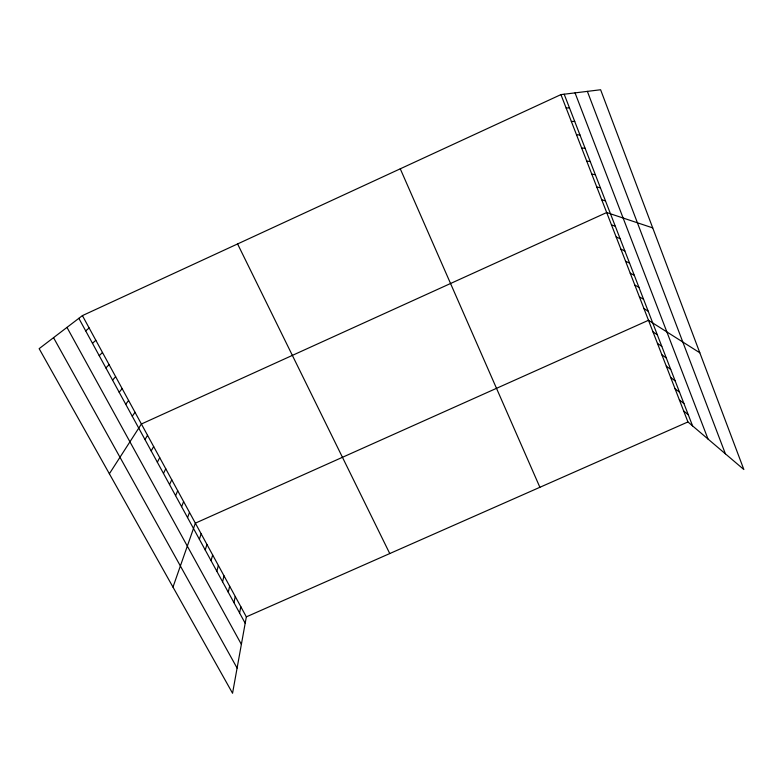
<?xml version="1.0" encoding="UTF-8"?>
<svg xmlns="http://www.w3.org/2000/svg" width="783" height="783" viewBox="0 0 783 783"><rect width="100%" height="100%" fill="white"/><g stroke="black" fill="none" stroke-linecap="round" stroke-linejoin="round"><path stroke-width="1.17" d="M82.411 315.608L246.342 616.857L232.551 693.249L39.15 348.66L82.411 315.608L560.931 94.606L600.61 89.751L743.85 469.526L687.934 421.949L560.931 94.606M239.588 612.962L240.812 606.708M233.951 602.636L235.252 596.489M228.274 592.242L229.654 586.203M222.568 581.779L224.026 575.857M216.832 571.247L218.359 565.453M211.048 560.657L212.663 554.981M205.234 549.999L206.927 544.439M199.381 539.272L201.153 533.83M172.984 587.103L195.349 523.161L648.49 320.286L699.816 352.79M187.558 517.602L189.506 512.415M181.597 506.67L183.623 501.609M175.588 495.668L177.702 490.735M169.549 484.589L171.751 479.793M163.471 473.441L165.751 468.772M157.344 462.224L159.722 457.693M151.188 450.93L153.654 446.535M144.982 439.557L147.537 435.299M109.366 473.764L141.39 424.004L606.688 212.545L652.719 227.892M132.268 416.253L135.009 412.279M125.75 404.302L128.588 400.475M119.182 392.273L122.128 388.603M112.576 380.156L115.62 376.643M105.92 367.961L109.062 364.604M99.226 355.688L102.475 352.477M92.482 343.316L95.829 340.272M85.69 330.866L89.145 327.989M246.342 616.857L687.934 421.949M566.158 108.083L569.476 107.878M571.345 121.463L574.732 121.453M576.503 134.745L579.949 134.921M581.622 147.938L585.126 148.3M586.702 161.044L590.265 161.592M591.752 174.051L595.374 174.785M596.763 186.971L600.444 187.881M601.745 199.802L605.484 200.898M611.454 224.838L615.301 226.267M616.192 237.043L620.097 238.639M620.899 249.17L624.854 250.932M625.578 261.219L629.581 263.137M630.217 273.179L634.269 275.264M634.827 285.071L638.938 287.312M639.417 296.884L643.567 299.272M643.969 308.619L648.167 311.164M652.983 331.875L657.28 334.713M657.456 343.385L661.792 346.37M661.889 354.816L666.284 357.948M666.304 366.19L670.737 369.459M670.688 377.484L675.161 380.89M675.034 388.701L679.556 392.254M679.36 399.859L683.931 403.539M683.667 410.938L688.267 414.755M53.538 337.669L237.092 668.075M66.976 327.402L241.379 644.36M78.848 318.329L245.187 623.229M237.592 243.944L389.758 553.561M400.27 168.805L539.888 487.29M564.181 94.214L692.583 425.903M575.045 92.883L708.018 439.038M587.367 91.376L725.381 453.807"/></g></svg>
